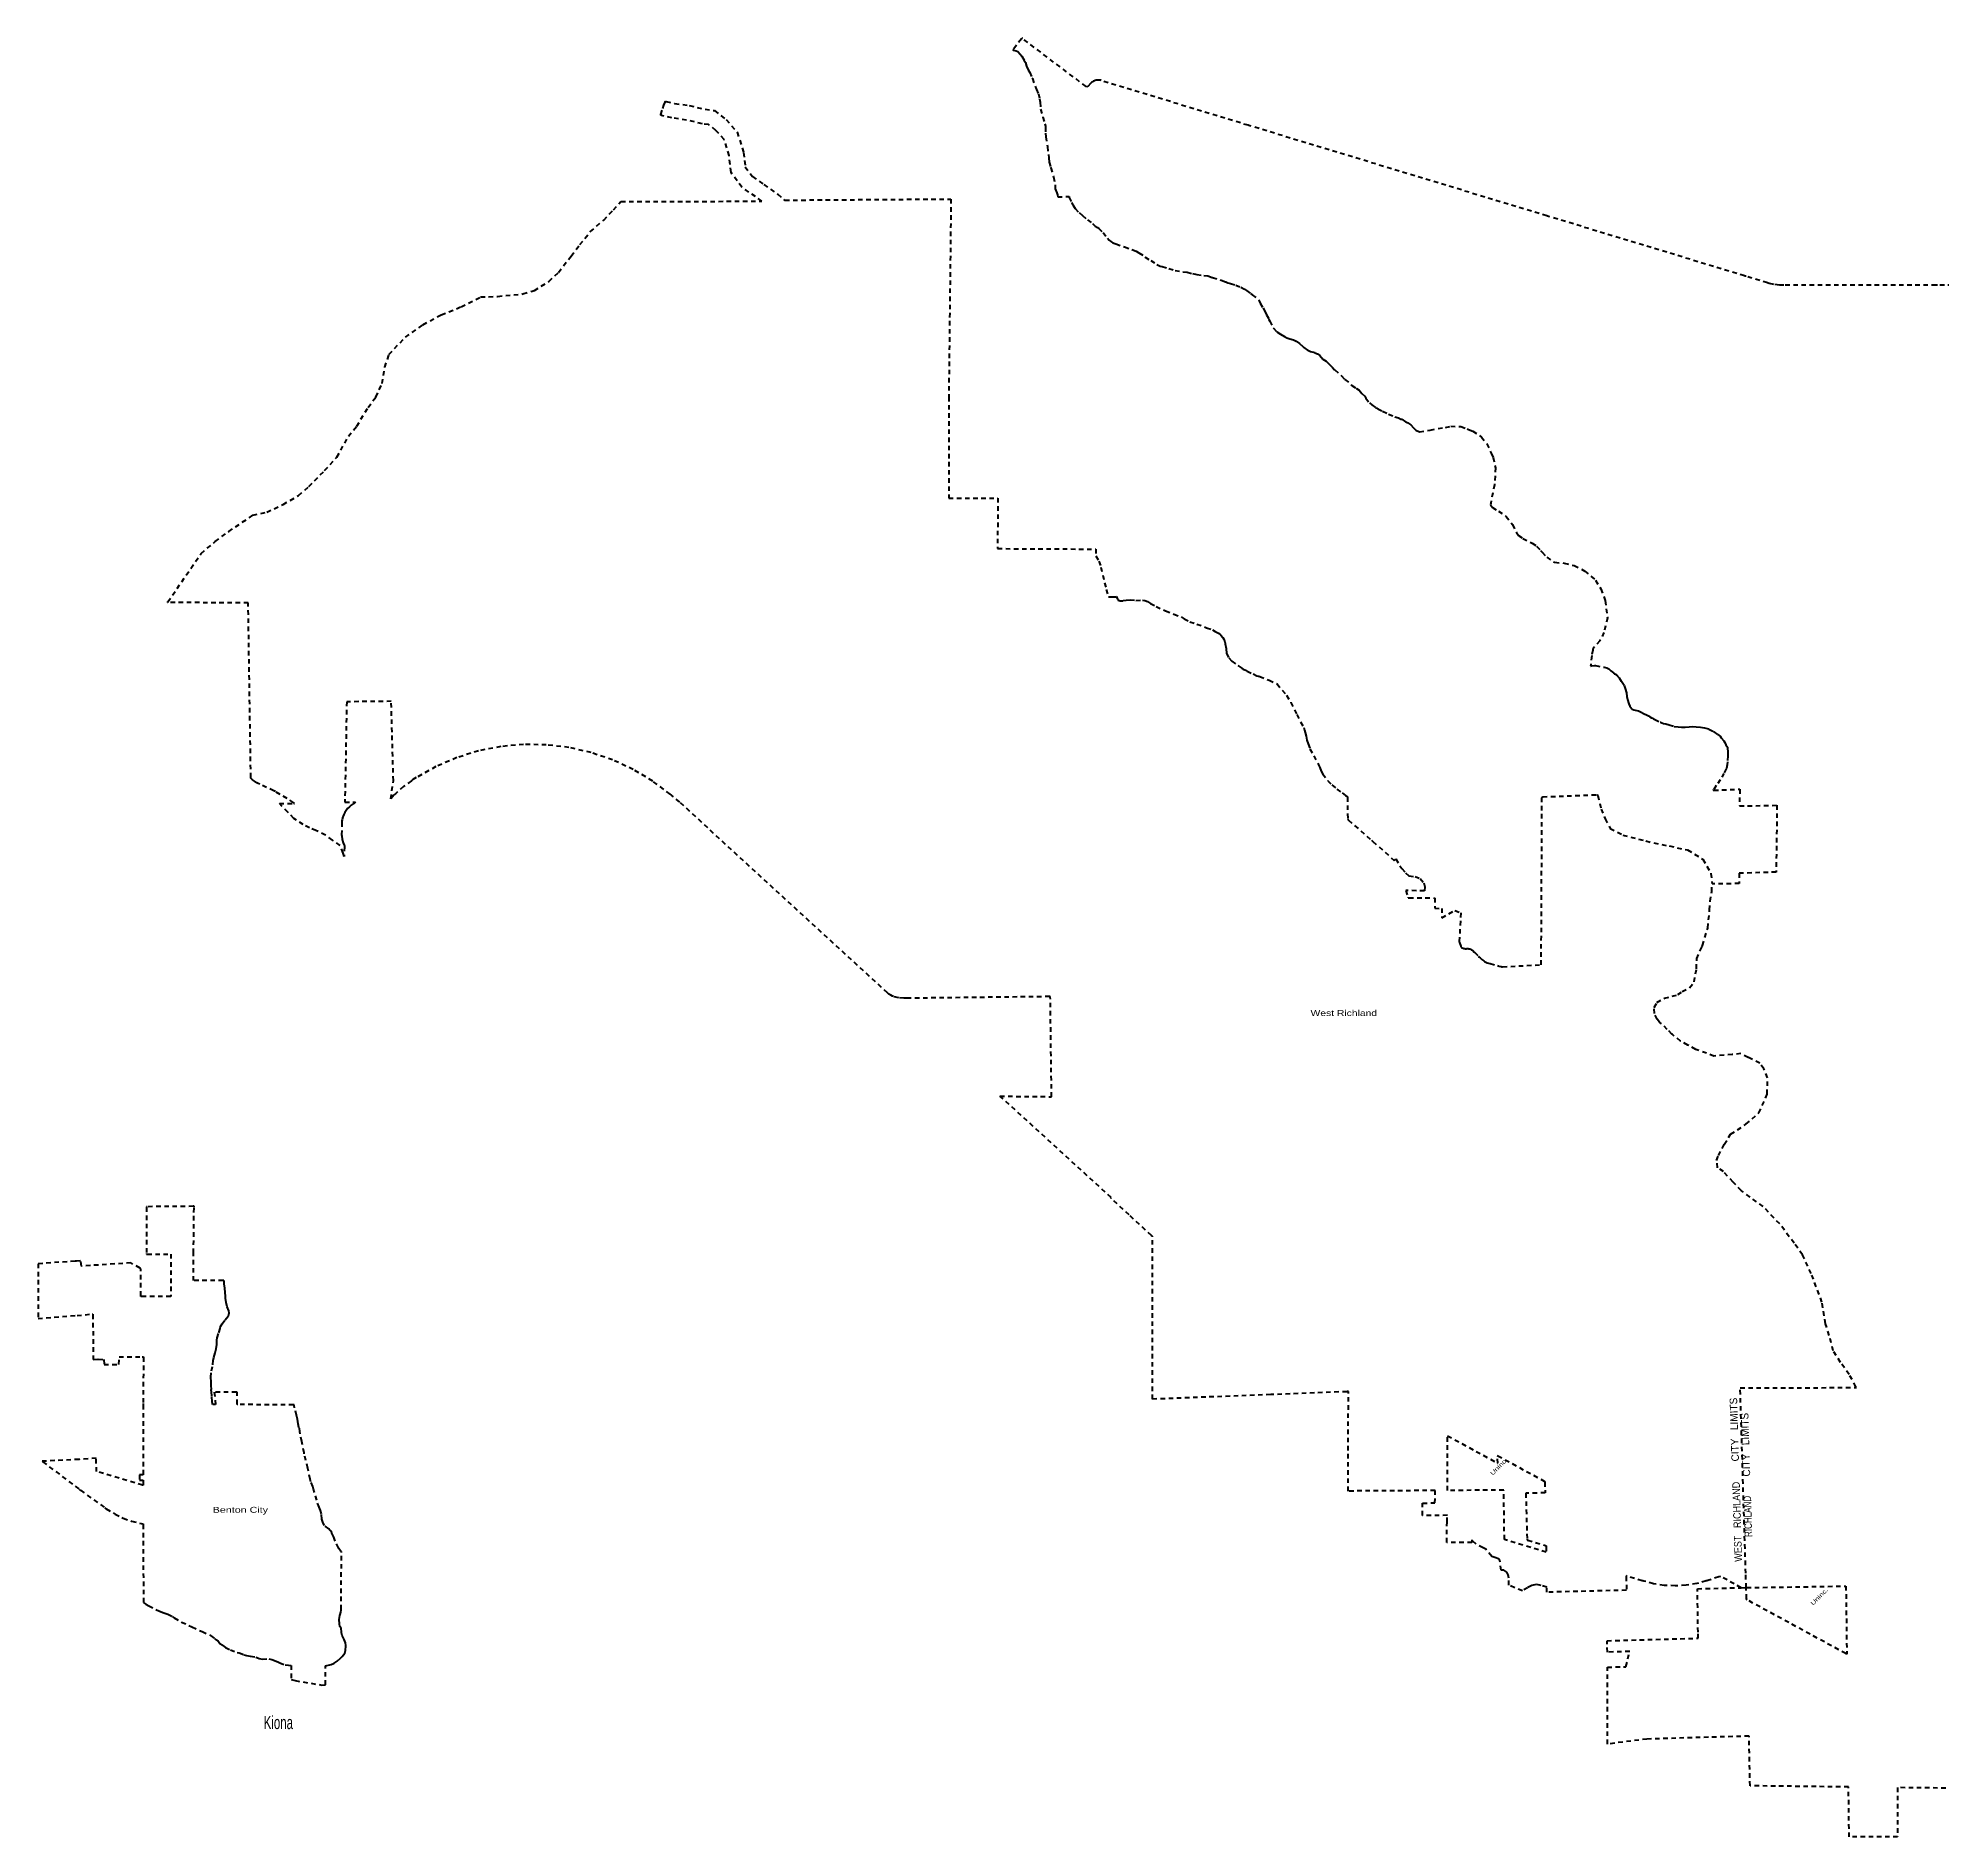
# Model space of a CAD drawing. Header units: feet. Extents: x -903180 to 1023491, y -707744 to 564635.
# Drawn here: x 379277 to 429849, y -457915 to -410133 of the extents above; entities that cross this region are included whole.
import ezdxf

# ---------------------------------------------------------------- set-up
doc = ezdxf.new("R2010")
doc.units = ezdxf.units.FT
doc.header["$LTSCALE"] = 80
doc.linetypes.add('SHORT_DASHED', pattern=[2.7, 1.5, -1.2])
doc.layers.add('13', color=7, linetype='SHORT_DASHED', lineweight=40)
for name, color, linetype in [('15', 7, 'Continuous'), ('16', 7, 'Continuous'), ('36', 7, 'Continuous')]:
    doc.layers.add(name, color=color, linetype=linetype)

msp = doc.modelspace()

# ---------------------------------------------------------------- linework, layer by layer
at = {"layer": '13'}
for p, q in [((407826.45, -415568.45), (407907.46, -415597.65)), ((393101.58, -416355.51), (393436.16, -415922.53)), ((429733.93, -416695.18), (429713.93, -416695.29)), ((416251.25, -420544.92), (416660.18, -420472.8)), ((411307.58, -426903.32), (411335.94, -426916.95)), ((423236.12, -428420.29), (423324.41, -428424.49)), ((389235.07, -429831.52), (389215.21, -429844.3)), ((417734.15, -434679.5), (417773.06, -434696.4)), ((384037.24, -444658.67), (384075.81, -444525.46)), ((382047.19, -449597.77), (382070.38, -449601.98)), ((424724.45, -455238.48), (422013.26, -455315.07))]:
    msp.add_line(p, q, dxfattribs=at)
for points in [[(429713.93, -416695.29), (429693.93, -416695.29), (425649.35, -416695.45), (425629.35, -416695.45), (425609.35, -416694.94), (425531.8, -416692.95), (425382.61, -416676.18), (425255.99, -416648.3), (425236.33, -416643.98), (425215.99, -416637.65), (424645.48, -416460.38), (424625.3, -416454.11), (424605.48, -416448.1), (419397.16, -414869.65), (419375.52, -414863.09), (419357.16, -414857.52), (411461.38, -412461.35), (411441.38, -412456.3), (411421.38, -412450.21), (407516.35, -411260.89), (407496.9, -411254.97), (407476.35, -411250.83), (407465.81, -411248.85), (407439.26, -411246.7), (407412.64, -411247.33), (407386.23, -411250.74), (407360.32, -411256.9), (407335.19, -411265.73), (407311.13, -411277.14), (407288.39, -411291), (407282.77, -411295.29), (407265.79, -411308.26), (407242.77, -411331.28), (407155.27, -411418.78), (407136.4, -411437.65), (407115.27, -411421.68), (405428.46, -410146.9), (405409.79, -410132.8), (405395.33, -410151.79), (405185.33, -410427.57), (405171.66, -410445.52), (405190.1, -410452.09), (405254.28, -410474.99), (405304.51, -410488.9), (405366.99, -410557), (405411.37, -410613.08), (405474.01, -410725.35), (405504.32, -410779.48), (405530.81, -410879.79), (405577.32, -410972.03), (405617.73, -411044.2), (405674.48, -411186.59), (405690.63, -411210.64), (405786.01, -411483.45), (405796.11, -411499.48), (405848.73, -411613.78), (405881.35, -411746.2), (405895.75, -411838.53), (405902.47, -412021.23), (405967.5, -412229.87), (406018.38, -412414.44), (406038.69, -412476.64), (406036.79, -412506.75), (406037.38, -412659.36), (406047.78, -412753.69), (406086.91, -413014.61), (406122.17, -413311.68), (406138.69, -413432.11), (406173.29, -413558.51), (406177.39, -413580.58), (406248.56, -413821.32), (406293.59, -414050.1), (406297.93, -414134.41), (406340.5, -414244.72), (406356.74, -414292.87), (406361.63, -414348.88), (406640.02, -414343.66), (406661.31, -414343.26), (406669.86, -414363.28), (406728.34, -414500.3), (406758.65, -414565.67), (406823.34, -414661.14), (406927.7, -414764.84), (407019.46, -414848.28), (407154.16, -414962.73), (407281.91, -415055.27), (407291.03, -415067.34), (407355.83, -415124.95), (407415.57, -415166.87), (407451.24, -415187.1), (407565.38, -415300.52), (407684.05, -415447.35), (407729.89, -415505.16), (407768.77, -415536.63), (407826.45, -415568.45)], [(393436.16, -415922.53), (393668.06, -415619.84), (393949.48, -415274.93), (394302.24, -414965.61), (394558.99, -414692.53), (394759.43, -414475.24), (398500.4, -414466.96), (398334.32, -414344.5), (397973.63, -414096.21), (397683.71, -413702.39), (397631.86, -413254.23), (397501.99, -412830.7), (397284.29, -412585.45), (397086.42, -412431.99), (396922.49, -412409.07), (396501.77, -412312.08), (396113.06, -412252.87), (395834.5, -412189.32), (395814.97, -412184.86), (395820.8, -412166.34), (395873.03, -412000.45), (395896.79, -411918.06), (395930.99, -411833.66), (395939.72, -411812.13), (395959.1, -411816.55), (396186.12, -411868.33), (396575.27, -411927.61), (396993.65, -412024.05), (397243.79, -412059.04), (397552.7, -412298.61), (397851.01, -412634.66), (398016.3, -413173.72), (398060.32, -413554.18), (398249.61, -413811.31), (398556.65, -414022.68), (398930.03, -414281.58), (399080.73, -414417.97), (399102.78, -414437.93), (399116.27, -414437.84), (403525.86, -414408.08), (403467.57, -419664.27), (403467.19, -422358.5), (404767.27, -422353.47), (404765.7, -423693.69), (407372.52, -423707.87), (407374.46, -423889.85), (407454.25, -424027.35), (407509.53, -424184.81), (407649.18, -424779.29), (407710.11, -424974.09), (407795.26, -424972.79), (407893.87, -424970.58), (407920.57, -424970.29), (407929.38, -424990.36), (407951.22, -425040.14), (407963.29, -425046.13), (407963.32, -425056.17), (407967.74, -425061.8), (407992.95, -425072.49), (408021.77, -425079.88), (408049.77, -425082.68), (408070.23, -425084.07), (408089.77, -425076.84), (408097.86, -425073.85), (408178.09, -425061.57), (408284.43, -425055.24), (408437.02, -425070.86), (408609.59, -425066.34), (408669.82, -425074.21), (408677.86, -425074.18), (408750.2, -425100.08), (408824.65, -425150.05), (408977.48, -425231.93), (409224.76, -425345.66), (409449.88, -425435.36), (409636.8, -425509.11), (409721.26, -425555.04), (409872.09, -425634.92), (410056.96, -425696.63), (410316.22, -425794.27), (410468.96, -425852.04), (410539.35, -425892), (410635.88, -425943.92), (410686.23, -425987.95), (410690.26, -425993.96), (410746.68, -426054.04), (410772.93, -426096.12), (410799.29, -426166.31), (410805.38, -426202.08), (410809.55, -426226.52), (410836.12, -426354.93), (410848.23, -426472.95), (410905.29, -426599.68), (410989.9, -426683.77), (411148.9, -426800.5), (411248.25, -426868.36), (411249.75, -426869.29), (411284.75, -426890.97), (411289.75, -426893.68), (411307.58, -426903.32)], [(407907.46, -415597.65), (408138.35, -415681.23), (408330.86, -415749.51), (408443.71, -415794.72), (408518.69, -415837.58), (408676.71, -415940.76), (408682.25, -415948.11), (408830.98, -416041.8), (408997.63, -416143.07), (409086.58, -416187.24), (409138.3, -416202.58), (409308.89, -416252.23), (409480.99, -416302.55), (409683.85, -416340.59), (409799.31, -416354.7), (409938.83, -416389.68), (410054.68, -416415.92), (410246.52, -416436.91), (410351.88, -416450.06), (410476.42, -416492.6), (410675.86, -416552.42), (410707.39, -416563.58), (410830.89, -416610.51), (410881.58, -416632.07), (410949.62, -416648.88), (411092.44, -416695.33), (411222.62, -416752.5), (411320.91, -416803.52), (411372.48, -416841.39), (411485.04, -416917), (411521.84, -416948.3), (411529.63, -416949.17), (411707.29, -417095.37), (411740.24, -417176.81), (411816.61, -417299.97), (411835.04, -417345.14), (411871.44, -417401.9), (411908.04, -417486.68), (411957.43, -417576.15), (411968.88, -417608.89), (411996.52, -417653.48), (412083.73, -417831.52), (412095.07, -417839.22), (412180.98, -417937.34), (412279.66, -418001.06), (412383.29, -418061.56), (412449.02, -418096.63), (412526.75, -418118.88), (412627.52, -418150.82), (412697.15, -418187.91), (412788.11, -418244.34), (412872.41, -418326.19), (412896.88, -418354.7), (413002.38, -418424.52), (413077.94, -418458.95), (413194.96, -418489.37), (413260, -418519.4), (413328.4, -418563.56), (413403.36, -418657.94), (413495.77, -418715.02), (413545.94, -418770.7), (413611.03, -418833.91), (413613.73, -418842.88), (413664.53, -418883.46), (413717.15, -418941.23), (413723.31, -418948.16), (413897.78, -419101.06), (413988.03, -419199.66), (414157.8, -419336.01), (414172.21, -419363.81), (414288.96, -419434.83), (414301, -419441.81), (414371.05, -419488.81), (414436.33, -419577.99), (414521.67, -419644.23), (414548.88, -419696.72), (414639.55, -419823.62), (414706.83, -419877.19), (414810.6, -419956.05), (414841.02, -419963.18), (414862.88, -419984.42), (414992.58, -420044.19), (415149.55, -420124.7), (415315.8, -420189.51), (415413.32, -420221.81), (415475.03, -420253.33), (415502.55, -420257.92), (415606.13, -420325.52), (415640.53, -420340.4), (415658.61, -420349.1), (415738.76, -420407.4), (415814.46, -420489.33), (415876.74, -420548.17), (415968.07, -420594.65), (416251.25, -420544.92)], [(389215.21, -429844.3), (389195.07, -429858.91), (388984.91, -430011.36), (388767.04, -430205.21), (388748.27, -430221.91), (388729.96, -430243.35), (388657.73, -430327.9), (388643.75, -430344.27), (388715.05, -429861.47), (388657, -427750.05), (387475, -427762.05), (387426.02, -430433.55), (387709.39, -430433.09), (387669.39, -430463.18), (387650.06, -430473.6), (387595.74, -430509.39), (387545.46, -430550.67), (387499.78, -430596.97), (387459.18, -430647.8), (387424.12, -430702.59), (387394.97, -430760.74), (387379.59, -430801.63), (387372.51, -430820.45), (387365.51, -430841.63), (387361.66, -430853.28), (387350.94, -430899.86), (387347.49, -430928.17), (387345.1, -430947.77), (387344.83, -430968.17), (387340.72, -431287.23), (387340.44, -431308.57), (387342.19, -431327.23), (387342.2, -431327.37), (387356.36, -431418.14), (387379.92, -431506.94), (387405, -431572.74), (387412.35, -431592.04), (387412.26, -431612.74), (387411.12, -431875.28), (387382.59, -431781.43), (387297.3, -431584.49), (387099.47, -431434.94), (386911.09, -431304.14), (386656.99, -431182.99), (386487.63, -431108.48), (386318.22, -431024.59), (386073.37, -430865.83), (385913.03, -430697.35), (385686.71, -430468.08), (386067.16, -430462.64), (386088.69, -430462.33), (386067.16, -430447.56), (385893.69, -430328.59), (385579.59, -430150.06), (385560.07, -430138.96), (385539.59, -430129.12), (385165.3, -429949.31), (385125.3, -429930.23), (385086.16, -429911.56), (385027.06, -429875.57), (384972.04, -429833.59), (384946.93, -429810.17), (384928.14, -429792.64), (384927.83, -429771.51), (384858.57, -425130.55), (382727.28, -425129.44), (382710.93, -425129.43), (382724.65, -425109.43), (383605.31, -423825.26), (383984.73, -423505.72), (384342.8, -423236.91), (384982.96, -422806.59), (385349.41, -422728.77), (385784.12, -422520.81), (386195.8, -422282.37), (386469.95, -422044.47), (386888.58, -421622.63), (387213.83, -421268.19), (387519.3, -420710.98), (387739.85, -420442.71), (388043.6, -419944.9), (388248.85, -419669.05), (388419.46, -419308.15), (388490.36, -418877.32), (388596.04, -418536.9), (389033.65, -418076.79), (389498.5, -417750.28), (389986.48, -417480.99), (390516.71, -417268.85), (391029.58, -417009.02), (391484.15, -416995.83), (392156.27, -416928.34), (392461.57, -416839.31), (392846.52, -416597.17), (393101.58, -416355.51)], [(434232.71, -416669.58), (429733.93, -416695.18)], [(416660.18, -420472.8), (416799.66, -420444.88), (417072.57, -420449.75), (417236.06, -420512.8), (417256.06, -420520.51), (417276.06, -420527.71), (417383.88, -420572.8), (417620.36, -420730.26), (417756.32, -420910.38), (417878.34, -421159.06), (417924.95, -421272.72), (417992.33, -421545.12), (417965.21, -421999.27), (417864.11, -422487.99), (417861.66, -422533.9), (417907.49, -422598.22), (418066.35, -422696.55), (418273.43, -422838.1), (418445.02, -423057.17), (418544.96, -423265.69), (418601.36, -423342.28), (418715.6, -423422.83), (418962.19, -423545.59), (419082.58, -423630.9), (419189.57, -423747.68), (419216.73, -423777.32), (419226.18, -423787.68), (419352.18, -423925.72), (419560.86, -424058.16), (419815.18, -424078.83), (420082.23, -424144.1), (420361.9, -424289.61), (420646.57, -424534.1), (420787.03, -424762.09), (420907.37, -425075.57), (420963.43, -425534.27), (420871.68, -425918.69), (420763.73, -426142.8), (420594.39, -426336), (420578.79, -426361.02), (420573.27, -426389.13), (420548.38, -426535.65), (420519.92, -426793.21), (420517.74, -426812.9), (420535.16, -426810.84), (420619.5, -426800.82), (420645.56, -426800.18), (420875.38, -426844.55), (420951.97, -426858.67), (420998.8, -426885.58), (421031.65, -426914.85), (421050.46, -426944.47), (421122.01, -426996.84), (421142.2, -427002.35), (421146.58, -427016.28), (421185.07, -427031.36), (421199.62, -427051.06), (421219.88, -427058.58), (421222.19, -427070.55), (421273.74, -427125.43), (421332.13, -427212.24), (421338.3, -427218.09), (421409.28, -427326.65), (421437.54, -427412.21), (421466.58, -427527.84), (421479.02, -427621.81), (421495.15, -427703.67), (421532.1, -427815.08), (421561.38, -427881.96), (421584.35, -427918.54), (421615.13, -427954.02), (421624.2, -427958.51), (421665.75, -427979.06), (421786.53, -428004.67), (421861.38, -428037.94), (421925.65, -428072.99), (422018.84, -428120.77), (422050.99, -428139.9), (422086.34, -428159.03), (422132.94, -428186.14), (422157.27, -428199.7), (422185.97, -428213.2), (422221.3, -428229.11), (422361.73, -428299.82), (422369.83, -428303.67), (422404.46, -428321.48), (422455.85, -428337.34), (422515.1, -428350.84), (422601.86, -428379.16), (422731.98, -428416.55), (422845.89, -428430.58), (422929.31, -428436.7), (423027.94, -428434.6), (423136.16, -428424.74), (423236.12, -428420.29)], [(411335.94, -426916.95), (411372.05, -426933.98), (411395.69, -426945.04), (411553.51, -427024.42), (411651.81, -427072.04), (411685.87, -427080.91), (411707.64, -427086.57), (411725.87, -427093.81), (411975.66, -427192.93), (412188.65, -427288.07), (412442.42, -427589.75), (412553.76, -427783.88), (412711.06, -428103.46), (412895.43, -428449.05), (412917.98, -428517.62), (412938.8, -428577.61), (412959.73, -428671.93), (412982.69, -428780.93), (413015.52, -428883.7), (413059.77, -429012.17), (413267.59, -429389.44), (413292.94, -429438.95), (413326.8, -429508.32), (413359.29, -429601.79), (413401.49, -429682.98), (413536.37, -429858.13), (413646.13, -429970.22), (413776.78, -430080.78), (413915.82, -430183.6), (414004.52, -430254.64), (414041.3, -430271.99), (414061.29, -430286.1), (414061.25, -430300.54), (414060.2, -430737.68), (414066.04, -430870.65), (414066.92, -430890.66), (414086.92, -430908.21), (414694.55, -431441.55), (414714.55, -431459.1), (414734.55, -431476.66), (415302.27, -431974.96), (415339.11, -431938.82), (415497.9, -432194.02), (415599, -432303.82), (415691.31, -432383.75), (415854.41, -432407.72), (415990.16, -432460.47), (416083.29, -432572.48), (416111.98, -432674.06), (416104.1, -432785.58), (415608.02, -432775.46), (415666.58, -432952.51), (415673.2, -432972.51), (415693.29, -432972.58), (416379.65, -432974.92), (416374.71, -433248.46), (416566.92, -433251.21), (416565.61, -433503.51), (416912.01, -433305.28), (417072.08, -433368.88), (417027.08, -434117.91), (417025.7, -434140.97), (417031.71, -434157.91), (417066.64, -434256.39), (417070.92, -434267.82), (417076.37, -434278.73), (417082.93, -434289.02), (417084.91, -434291.72), (417105.52, -434302.27), (417127.1, -434310.6), (417149.44, -434316.62), (417172.28, -434320.28), (417195.37, -434321.54), (417209.2, -434320.84), (417228.6, -434319.06), (417249.2, -434318.19), (417250.41, -434318.14), (417260.48, -434318.78), (417280.6, -434320.72), (417300.48, -434326.06), (417306.42, -434327.65), (417331.49, -434337.28), (417355.42, -434349.48), (417377.94, -434364.11), (417394.62, -434377.63), (417418.62, -434400.65), (417434.44, -434416.62), (417539.43, -434522.59), (417560.16, -434543.51), (417579.25, -434561.35), (417625.04, -434604.15), (417677.22, -434643.57), (417698.03, -434659.09), (417717.22, -434669.93), (417734.15, -434679.5)], [(423324.41, -428424.49), (423434.5, -428433.31), (423543.45, -428452.1), (423644.33, -428484.14), (423656.42, -428487.89), (423771.8, -428543.72), (423792.2, -428561.36), (423897.88, -428633.42), (423958.96, -428680.32), (423985.8, -428719.89), (424055.54, -428798.7), (424078.5, -428844.38), (424109.88, -428909.95), (424151.19, -428971.3), (424152, -429011.41), (424163.26, -429073.37), (424161.78, -429199.81), (424152.89, -429356.48), (424146.56, -429440.88), (424122.32, -429531.66), (424118.51, -429541.77), (424059.52, -429664.4), (423962.11, -429839.92), (423854.87, -429990.58), (423784.22, -430096.09), (423771.41, -430115.22), (423790.83, -430114.43), (424477.99, -430086.32), (424471.54, -430530.59), (425467.42, -430512.64), (425444.8, -432286.48), (424466.63, -432318.81), (424464.39, -432591.45), (423741.36, -432602.02)], [(424519.14, -451296.12), (423967.88, -450996.46), (423922.09, -451009.56), (423626.72, -451102.74), (423604.32, -451109.8), (423586.72, -451114.6), (423338.21, -451182.32), (423052.61, -451229.39), (422763.65, -451246.35), (422474.5, -451233.01), (422188.33, -451189.52), (421928.27, -451121.58), (421907.96, -451116.28), (421888.27, -451110.33), (421481.66, -450987.54), (421462.44, -450981.74), (421462.77, -451001.5), (421468.75, -451363.05), (419356.76, -451414.34), (419354.48, -451282.95), (419204.91, -451234.03), (419070.26, -451209.53), (418957.03, -451234.03), (418843.8, -451295.27), (418703.03, -451377.95), (418341.92, -451227.9), (418341.92, -451041.11), (418329.68, -450949.24), (418289.9, -450881.88), (418213.39, -450832.88), (418136.89, -450829.82), (418115.47, -450618.53), (418103.22, -450572.6), (418069.56, -450532.79), (417974.69, -450492.98), (417892.07, -450462.36), (417729.88, -450269.44), (417665.61, -450232.7), (417478.94, -450140.83), (417357.53, -450025.66), (417363.03, -450092.65), (416695.56, -450093.45), (416703.34, -449549.93), (416711.88, -449372.23), (416051.86, -449376.08), (416052.95, -449046.07), (416382.96, -449044.15), (416384.05, -448714.14), (414073.98, -448727.62), (414082.68, -446087.52), (414062.45, -446087.6), (414042.68, -446088.36), (412058.67, -446164.5), (412038.67, -446165.72), (412018.67, -446166.49), (408876.53, -446287.23), (408876.25, -441978.43), (408876.25, -441959.35), (408855.25, -441940.06), (408259.84, -441393.31), (407779.7, -440952.41), (407759.39, -440933.76), (407779.7, -440933.47), (404828.04, -438238.87), (406197.61, -438253.45), (406165.06, -435613.27), (406164.81, -435593.27), (406144.72, -435593.5), (402456.67, -435636.37), (402402.71, -435635.76), (402274.81, -435636.21), (402137.68, -435622.81), (402002.7, -435595.15), (401974.74, -435583.77), (401925.46, -435558.9), (401879.04, -435529.02), (401836.01, -435494.45), (396320.51, -430429.7), (396109.23, -430250.03), (396089.32, -430233.1), (396069.23, -430218.04), (395605.64, -429870.7), (395086.81, -429560.9), (394538.45, -429307.03), (393966.56, -429111.86), (393377.39, -428977.55), (392777.42, -428905.56), (392173.21, -428896.68), (391571.38, -428951), (390978.52, -429067.93), (390401.14, -429246.2), (389845.55, -429483.84), (389317.84, -429778.25), (389235.07, -429831.52)], [(417773.06, -434696.4), (417806.55, -434706.94), (417840.53, -434715.87), (417846.55, -434717.55), (418041.61, -434772.02), (418067.15, -434779.16), (418081.61, -434782.8), (418138.03, -434797), (418157.56, -434801.92), (418178.03, -434800.92), (419204.23, -434750.47), (419225.37, -430306.25), (419225.44, -430292.05), (419245.47, -430287.2), (420678.84, -430233.41), (420699.35, -430232.64), (420704.71, -430252.66), (420800.68, -430610.83), (420904.26, -430873.48), (421039.88, -431129.6), (421374.08, -431301.62), (421984.08, -431459.83), (422195.95, -431510.4), (422606.8, -431592.34), (423094.72, -431699.66), (423499.73, -431942), (423712.76, -432319.73), (423741.36, -432602.02)], [(424648.85, -451293.46), (424637.08, -450910.5), (424490.37, -445988.33), (427553.05, -445979.25), (427575.98, -445979.18), (427565.18, -445959.19), (427387.21, -445629.77), (427155.16, -445309.86), (426961.65, -445002.65), (426857.57, -444592.48), (426753.86, -444284.96), (426662.02, -443707.97), (426377.12, -442952.06), (426144.44, -442452.55), (425925.26, -442145.42), (425538.58, -441633.62), (425100.75, -441173.31), (424521.95, -440751.99), (424303.04, -440521.83), (424045.46, -440240.5), (423891.14, -440138.41), (423864.8, -439946.07), (423915.67, -439817.59), (424068.57, -439521.98), (424234.4, -439251.97), (424643.99, -438981.1), (424989.33, -438684.8), (425205.67, -438183.69), (425216.96, -437747.45), (425119.64, -437514.72), (425010.32, -437363.29), (424701.87, -437210.42), (424509.07, -437108.48), (424278.23, -437134.94), (424060.17, -437148.55), (423790.85, -437175.15), (423598.13, -437098.86), (423315.52, -436997.22), (423097.01, -436882.53), (422907.62, -436773.64), (422714.96, -436624.9), (422688.29, -436604.31), (422675.64, -436591.21), (422553.99, -436465.31), (422349.76, -436270.25), (422281.64, -436191.03), (422209.38, -436040.09), (422206.89, -435885.02), (422278.14, -435751), (422479.32, -435633.98), (422680.75, -435586.74), (422835.66, -435539.67), (422951.69, -435461.73), (423145.17, -435360.24), (423268.68, -435204.72), (423329.48, -434855.59), (423336.27, -434584.18), (423420.87, -434390.04), (423473.94, -434274.64), (423480.37, -434260.67), (423488.15, -434234.64), (423628.04, -433772.65), (423677.66, -433291.36), (423696.08, -433060.35), (423733.67, -432803.62), (423741.36, -432602.02)], [(384075.81, -444525.46), (384114.73, -444412.31), (384125.41, -444357.5), (384164.6, -444283.31), (384248.15, -444179.8), (384327.8, -444081.98), (384330.89, -444075.5), (384347.01, -444034.24), (384351.19, -443998.03), (384342.25, -443943.98), (384303.1, -443833.04), (384271.89, -443719.15), (384254.08, -443591.77), (384257.37, -443549.94), (384242.97, -443457.84), (384238.15, -443340.66), (384223.23, -443218.46), (384216.9, -443156.34), (384214.87, -443136.32), (384190.78, -443136.42), (383405.71, -443139.43), (383405.97, -442444.4), (383405.98, -442424.4), (383406.21, -442404.4), (383420.02, -441184.36), (383420.25, -441164.35), (383398.76, -441164.52), (382178.54, -441174.41), (382158.87, -441174.57), (382158.82, -441194.57), (382155.69, -442415.6), (382155.64, -442434.81), (382175.64, -442434.79), (382799.22, -442434.14), (382799.36, -443561.79), (382022.64, -443557.58), (382002.77, -443557.47), (382002.82, -443537.47), (382004.61, -442841.14), (382004.66, -442821.42), (381984.19, -442809.34), (381744.01, -442667.63), (380426.27, -442753.27), (380404.57, -442609.49), (380301.75, -442618.79), (380281.56, -442620.61), (380261.75, -442621.96), (379282.96, -442688.69), (379276.78, -444144.08), (380312.23, -444063.5), (380711.81, -444027.91), (380731.87, -444026.12), (380732.06, -444046.13), (380743.39, -445236.96), (380876.99, -445226.11), (381027.81, -445236.64), (381030.3, -445365.41), (381423.62, -445366), (381429.59, -445165.53), (382043.45, -445159.98), (382075.73, -445159.69), (382075.62, -445179.8), (382068.38, -446400.16), (382068.26, -446420.16), (382070.28, -446440.16), (382071.55, -448277.1), (382071.57, -448297.1), (382048.7, -448297.09), (381968.66, -448297.03), (381970.42, -448438.15), (382048.61, -448439.81), (382069.47, -448440.25), (382069.58, -448460.23), (382070.1, -448556.05), (382070.21, -448575.66), (382050.21, -448569.77), (380829.75, -448210.27), (380820.05, -447855.86), (380365.63, -447886.72), (379400.83, -447936.16), (379382.42, -447937.1), (379400.83, -447950.94), (380366.91, -448677.1), (380398.59, -448700.91), (380406.91, -448706.94), (381045.95, -449170.36), (381066.23, -449185.06), (381085.95, -449197.22), (381323.43, -449343.65), (381499.21, -449431.18), (381519.96, -449441.51), (381539.21, -449448.49), (381762.28, -449529.36), (382013.22, -449591.6), (382047.19, -449597.77)], [(386912.16, -453366.92), (386914.31, -453366.91), (386947.67, -453361.37), (387027.55, -453347.63), (387061.44, -453336.94), (387121.07, -453312.08), (387141.08, -453295.96), (387221.14, -453247.54), (387311.11, -453164.97), (387353.09, -453126.69), (387424.95, -453030.13), (387442.72, -452959.82), (387454.26, -452831.31), (387439.94, -452761.09), (387405.46, -452670.87), (387393.28, -452632.76), (387356.9, -452566.63), (387340.55, -452492.41), (387340.47, -452472.33), (387330.03, -452367.98), (387291.72, -452321.93), (387281.42, -452255.7), (387274.94, -452137.29), (387294.59, -452032.84), (387325.59, -451908.7), (387329.81, -451891.8), (387329.86, -451868.7), (387333.25, -450351.91), (387333.3, -450332.23), (387313.87, -450311.91), (387285.66, -450282.41), (387261.45, -450250.37), (387259.37, -450234.32), (387168.37, -450055.93), (387133.85, -449949.64), (387081.27, -449847.42), (387077.16, -449825.36), (387040.88, -449781.3), (387024.78, -449769.3), (386996.53, -449731.24), (386885.83, -449645.26), (386847.46, -449583.15), (386816.92, -449472.83), (386804.33, -449332.35), (386775.89, -449244.11), (386739.43, -449159.91), (386680.5, -448973.39), (386597.05, -448676.55), (386576.72, -448608.36), (386522.04, -448482.05), (386505.72, -448413.85), (386440.36, -448124.97), (386348.55, -447741.82), (386344.43, -447715.75), (386287.06, -447414.8), (386238.07, -447208.18), (386231.79, -447141.95), (386219.42, -447057.68), (386205.32, -447043.67), (386188.86, -446941.33), (386170.32, -446820.94), (386143.82, -446716.63), (386090.87, -446520.06), (386082.08, -446452.96), (386079.98, -446436.96), (386059.46, -446436.89), (384583.11, -446431.52), (384563.11, -446431.45), (384563.27, -446411.99), (384565.57, -446124.22), (384565.73, -446104.24), (384544.05, -446104.04), (383956.96, -446098.71), (383988.67, -446428.86), (383936.23, -446427.9), (383917.36, -446427.56), (383914.1, -446407.54), (383904.4, -446348.1), (383890.75, -446206.19), (383885.23, -446094.65), (383875.76, -446045.02), (383882.96, -446000.81), (383875.39, -445946.84), (383877.42, -445826.53), (383864.89, -445703.48), (383884.03, -445534.87), (383916.11, -445372.86), (383919.55, -445363.96), (383930.15, -445257.75), (383948.79, -445176.7), (383978.82, -445058.9), (384005.01, -444951.21), (384024.45, -444823.95), (384026.68, -444720.3), (384037.24, -444658.67)], [(382070.38, -449601.98), (382070.41, -449621.4), (382073.88, -451659.7), (382073.92, -451683.95), (382087.95, -451693.93), (382140.57, -451731.37), (382221.01, -451777.29), (382405.99, -451871.08), (382502.49, -451918.96), (382615.04, -451962.78), (382719.52, -451998.59), (382838.14, -452058.45), (382890.45, -452094.42), (383089.56, -452208.23), (383364.97, -452337.87), (383634.34, -452461.51), (383859.48, -452563.2), (383972.16, -452641.15), (383976.22, -452655.18), (384032.54, -452689.14), (384036.58, -452695.15), (384050.65, -452701.13), (384109.12, -452773.21), (384167.48, -452815.2), (384181.59, -452833.22), (384254.03, -452883.18), (384384.72, -452949.03), (384567.57, -453012.71), (384621.8, -453026.59), (384744.4, -453076.41), (384814.71, -453096.26), (384913.08, -453110.01), (385061.68, -453139.67), (385130, -453165.56), (385146.09, -453173.54), (385230.44, -453193.36), (385409, -453186.79), (385485.3, -453200.62), (385599.85, -453246.43), (385666.17, -453272.33), (385694.34, -453292.32), (385839.01, -453342.07), (385929.36, -453355.84), (385997.14, -453359.43), (385997.89, -453734.04), (386101.58, -453763.84), (386812.24, -453881.06), (386913.18, -453873.85), (386912.16, -453366.92)], [(422013.26, -455315.07), (420962.28, -455447.61), (420962.34, -453406.96), (421455.68, -453393.02), (421555.08, -452990.06), (420961.65, -453006.82), (420955.99, -452703.88), (423373.8, -452636.5), (423370.05, -452475.4), (423355.32, -451321.56), (424519.14, -451296.12)], [(424519.14, -451296.12), (424620.83, -451293.9), (424648.85, -451293.46)], [(429949.39, -456619.04), (428667.57, -456605.49), (428672.62, -457910.3), (427384.26, -457915.26), (427367.95, -456587.79), (424751.37, -456558.21), (424724.45, -455238.48)]]:
    msp.add_lwpolyline(points, dxfattribs=at)
for points in [[(418037.42, -447781.49), (418055.76, -447791.52), (419279.33, -448461.1), (419299.54, -448472.15), (419300.25, -448492.04), (419310.32, -448773.94), (418796.27, -448787.87), (418828.98, -450009.5), (418829.53, -450029.94), (418849.52, -450035.98), (419314.6, -450176.42), (419335.38, -450182.7), (419335.72, -450202.46), (419338.31, -450351.3), (418227.68, -450013.54), (418209.48, -448703.49), (416714.05, -448712.21), (416718.83, -447261.2), (418053.23, -447989.99)], [(424648.85, -451293.46), (424660.83, -451294.03), (427298.44, -451252.56), (427321.43, -453037), (427321.73, -453060.26), (427295.73, -453046.11), (424672.32, -451617.66), (424658.6, -451610.19), (424657.88, -451586.77)]]:
    msp.add_lwpolyline(points, close=True, dxfattribs=at)

# ---------------------------------------------------------------- texts
at = {"layer": '15'}
for p in [(424458.06, -447938.85), (424756.51, -448340.53)]:
    msp.add_text('CITY   LIMITS', height=200, rotation=91.707, dxfattribs=at).set_placement(p)
for s, width, p in [('WEST   RICHLAND', 0.9, (424541.32, -450602.78)), ('RICHLAND', 0.8, (424810.72, -449945.6))]:
    msp.add_text(s, height=200, rotation=91.707, dxfattribs=dict(at, width=width)).set_placement(p)
at = {"layer": '16', "width": 0.65}
msp.add_text('Kiona', height=350, dxfattribs=at).set_placement((385270.04, -455051.05))
at = {"layer": '36'}
for s, width, p in [('West Richland', 1.3, (413078.85, -436109.81)), ('Benton City', 1.35, (383915.49, -449305.01))]:
    msp.add_text(s, height=157.5, dxfattribs=dict(at, width=width)).set_placement(p)
at = {"layer": '36', "width": 1.35}
for p in [(417915.95, -448319.93), (426425.88, -451774.07)]:
    msp.add_text('Uninc.', height=113, rotation=45, dxfattribs=at).set_placement(p)

doc.saveas('drawing.dxf')
